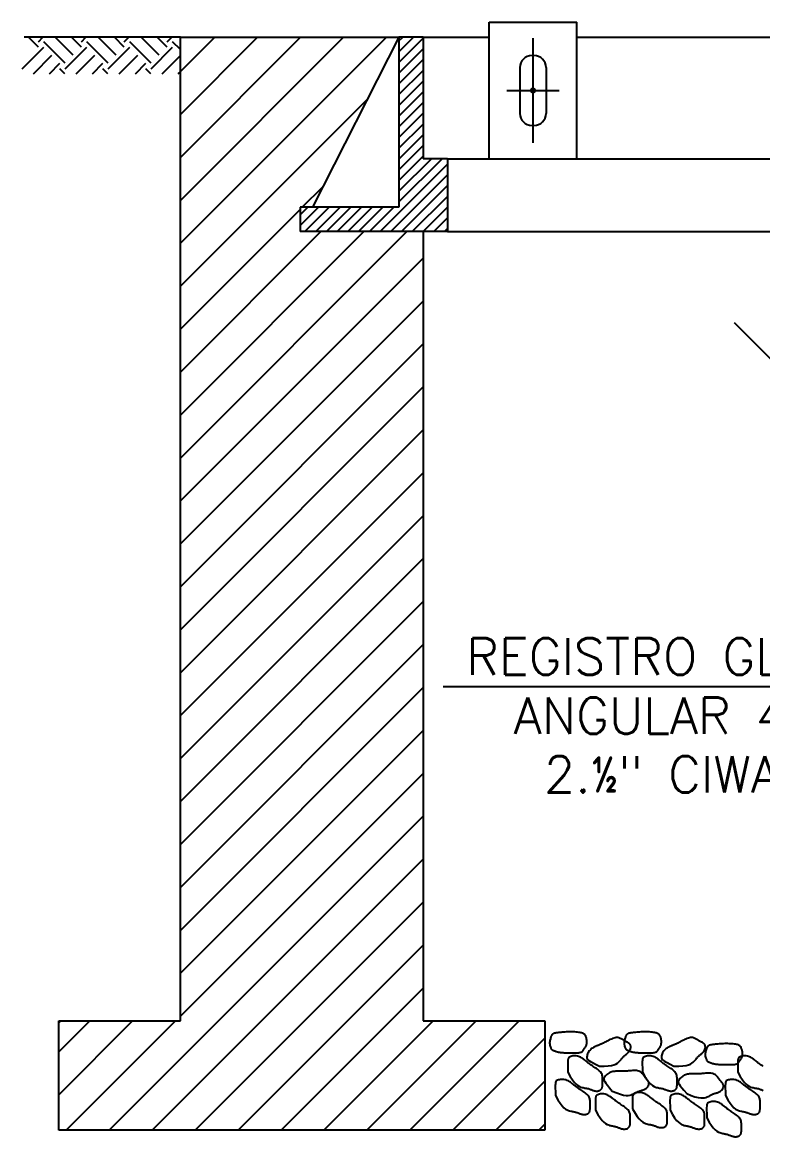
# Model space of a CAD drawing. Header units: millimetres. Extents: x 0 to 114, y 0 to 82.
# Drawn here: x 0.466 to 3.717, y 69.367 to 74.261 of the extents above; entities that cross this region are included whole.
import ezdxf
from ezdxf.enums import TextEntityAlignment as Align

# ---------------------------------------------------------------- set-up
doc = ezdxf.new("R2010")
doc.units = ezdxf.units.MM
doc.linetypes.add('DASHDOT', pattern=[1, 0.5, -0.25, 0, -0.25])
for name, color, linetype in [('INC-DETALHES', 7, 'Continuous'), ('INC-DETALHES-TXT', 7, 'Continuous'), ('NORMO-DET', 2, 'Continuous')]:
    doc.layers.add(name, color=color, linetype=linetype)
doc.styles.add('60-50', font='romans.shx', dxfattribs={"height": 0.08})
doc.styles.add('60-75', font='romans.shx', dxfattribs={"height": 0.12})
doc.dimstyles.new('SETAS50', dxfattribs={"dimtxt": 0.08, "dimasz": 0.1, "dimexe": 0.15, "dimexo": 0, "dimgap": 0.1, "dimtad": 1, "dimzin": 10, "dimdsep": 46, "dimtxsty": '60-50', "dimblk1": 'OPEN', "dimblk2": 'OPEN', "dimsah": 1, "dimcen": 0, "dimclrd": 8, "dimclre": 8, "dimclrt": 7, "dimadec": 0, "dimazin": 0, "dimtfac": 1, "dimtix": 1, "dimtmove": 2, "dimatfit": 3, "dimldrblk": 'OPEN', "dimfxl": 0.15, "dimtolj": 1, "dimtzin": 6, "dimarcsym": 0})

# ---------------------------------------------------------------- blocks, each defined once
blk = doc.blocks.new('_OPEN')
at = {"color": 0, "linetype": 'ByBlock'}
for p, q in [((-1, 0.167), (0, 0)), ((0, 0), (-1, -0.167)), ((0, 0), (-1, 0))]:
    blk.add_line(p, q, dxfattribs=at)
blk = doc.blocks.new('A$C67737C06')
at = {"layer": 'INC-DETALHES'}
h = blk.add_hatch(dxfattribs=at)
h.set_pattern_fill('ANSI31', color=252, scale=0.533333, style=0)
h.set_pattern_definition([(45, (-50.323346, -29.72032), (-0.04714045, 0.04714045), [])])
h.paths.add_polyline_path([(0.2667, 0.24), (0.0042, 0.24), (0, 0.2358), (0, 0), (1.0667, 0), (1.0667, 0.24), (0.8, 0.24), (0.8, 1.9733), (0.5297, 1.9733), (0.5297, 2.0267), (0.5568, 2.0267), (0.7467, 2.4), (0.2667, 2.4)])
h.paths.add_polyline_path([(4, 0.6459), (4.5333, 0.6459), (4.5333, 2.4), (4.0533, 2.4), (4.2432, 2.0267), (4.2703, 2.0267), (4.2703, 1.9733), (4, 1.9733)])
h.paths.add_polyline_path([(4, 0.3073), (4, 0.24), (3.7333, 0.24), (3.7333, 0), (4.7907, 0), (4.8, 0.0093), (4.8, 0.24), (4.5333, 0.24), (4.5333, 0.3073)])
at = {"layer": 'INC-DETALHES', "linetype": 'Continuous'}
h = blk.add_hatch(dxfattribs=at)
h.set_pattern_fill('ANSI31', color=252, scale=0.133333, style=0)
h.set_pattern_definition([(45, (-58.988984, -474.847866), (-0.011785113, 0.011785113), [])])
h.paths.add_polyline_path([(0.8533, 2.1333), (0.8, 2.1333), (0.8, 2.4), (0.7467, 2.4), (0.7467, 2.0267), (0.5297, 2.0267), (0.5297, 1.9733), (0.8533, 1.9733)])
h.paths.add_polyline_path([(3.9467, 2.1333), (3.9467, 1.9733), (4.2703, 1.9733), (4.2703, 2.0267), (4.0533, 2.0267), (4.0533, 2.4), (4, 2.4), (4, 2.1333)])
at = {"layer": 'INC-DETALHES', "color": 254}
for p, q in [((0.9444, 2.1333), (0.9444, 2.4329)), ((0.9444, 2.4329), (1.1373, 2.4329)), ((1.1373, 2.1333), (1.1373, 2.4329)), ((0.8, 2.4), (0.8, 2.1333)), ((0.8, 2.4), (0.9444, 2.4)), ((1.1373, 2.4), (4, 2.4)), ((0.8533, 2.1333), (0.8, 2.1333)), ((0.8533, 2.1333), (0.9444, 2.1333)), ((0.9444, 2.1333), (1.1373, 2.1333)), ((1.1373, 2.1333), (3.9467, 2.1333)), ((0.8533, 1.9733), (3.9467, 1.9733))]:
    blk.add_line(p, q, dxfattribs=at)
at = {"layer": 'INC-DETALHES', "color": 252, "linetype": 'Continuous'}
for p, q in [((0.2667, 2.4), (-0.0765, 2.4)), ((-0.045, 2.3782), (-0.0668, 2.4)), ((-0.045, 2.3899), (-0.0349, 2.4)), ((0.0316, 2.3605), (-0.0079, 2.4)), ((0.0493, 2.3782), (0.0275, 2.4)), ((0.0493, 2.3899), (0.0594, 2.4)), ((0.1259, 2.3605), (0.0864, 2.4)), ((0.1436, 2.3782), (0.1218, 2.4)), ((0.1436, 2.3899), (0.1537, 2.4)), ((0.2202, 2.3605), (0.1807, 2.4)), ((0.2379, 2.3782), (0.216, 2.4)), ((0.2379, 2.3899), (0.2479, 2.4)), ((-0.0803, 2.331), (-0.0332, 2.3782)), ((0.014, 2.3428), (-0.0332, 2.3899)), ((0.014, 2.331), (0.0611, 2.3782)), ((0.1082, 2.3428), (0.0611, 2.3899)), ((0.1082, 2.331), (0.1554, 2.3782)), ((0.2025, 2.3428), (0.1554, 2.3899)), ((0.2025, 2.331), (0.2497, 2.3782)), ((0.2667, 2.3729), (0.2497, 2.3899)), ((-0.056, 2.32), (-0.0155, 2.3605)), ((0.0383, 2.32), (0.0788, 2.3605)), ((0.1326, 2.32), (0.1731, 2.3605)), ((0.2269, 2.32), (0.2667, 2.3598)), ((-0.0206, 2.32), (0.0022, 2.3428)), ((0.0132, 2.32), (0.0022, 2.331)), ((0.0737, 2.32), (0.0965, 2.3428)), ((0.1075, 2.32), (0.0965, 2.331)), ((0.1679, 2.32), (0.1907, 2.3428)), ((0.2018, 2.32), (0.1907, 2.331)), ((0.2622, 2.32), (0.2667, 2.3244))]:
    blk.add_line(p, q, dxfattribs=at)
at = {"layer": 'INC-DETALHES', "color": 255}
for p, q in [((0.2667, 0.24), (0.2667, 2.4)), ((0.2667, 2.4), (0.7467, 2.4)), ((0.7467, 2.4), (0.7467, 2.0267)), ((0.8, 2.4), (0.7467, 2.4)), ((0.8533, 2.1333), (0.8533, 1.9733)), ((0.7467, 2.0267), (0.5297, 2.0267)), ((0.5297, 2.0267), (0.5297, 1.9733)), ((0.8533, 1.9733), (0.5297, 1.9733)), ((0.8, 1.9733), (0.8, 0.24)), ((0, 0), (0, 0.24)), ((0, 0.24), (0.2667, 0.24)), ((0.8, 0.24), (1.0667, 0.24)), ((1.0667, 0.24), (1.0667, 0)), ((1.0667, 0), (0, 0))]:
    blk.add_line(p, q, dxfattribs=at)
at = {"layer": 'INC-DETALHES', "color": 252}
for p, q in [((0.7467, 2.4), (0.5568, 2.0267)), ((1.0388, 2.36), (1.0429, 2.36)), ((1.0121, 2.3333), (1.0121, 2.2329)), ((1.0696, 2.3333), (1.0696, 2.2329))]:
    blk.add_line(p, q, dxfattribs=at)
at = {"layer": 'INC-DETALHES', "color": 252, "linetype": 'DASHDOT'}
for p, q in [((1.0408, 2.3982), (1.0408, 2.168)), ((0.9833, 2.2831), (1.0984, 2.2831))]:
    blk.add_line(p, q, dxfattribs=at)
at = {"layer": 'INC-DETALHES', "color": 7}
blk.add_line((1.0388, 2.2063), (1.0429, 2.2063), dxfattribs=at)
at = {"layer": 'INC-DETALHES', "color": 9}
blk.add_line((0, 0.2358), (0.0042, 0.24), dxfattribs=at)
at = {"layer": 'INC-DETALHES', "color": 252, "const_width": 0.00667}
blk.add_lwpolyline([(1.0375, 2.2831, 1), (1.0442, 2.2831, 1)], format="xyb", close=True, dxfattribs=at)
at = {"layer": 'INC-DETALHES', "color": 252}
for points in [[(1.0782, 0.1974), (1.0776, 0.1942), (1.0774, 0.1913), (1.0775, 0.1887), (1.0779, 0.1864), (1.0785, 0.1844), (1.0791, 0.1826), (1.0798, 0.1811), (1.0804, 0.1799), (1.081, 0.179), (1.0814, 0.1782), (1.0817, 0.1777), (1.082, 0.1773), (1.0823, 0.177), (1.0827, 0.1767), (1.0832, 0.1765), (1.0839, 0.1762), (1.0847, 0.1759), (1.0856, 0.1755), (1.0867, 0.175), (1.0878, 0.1745), (1.0891, 0.1741), (1.0904, 0.1736), (1.0917, 0.1731), (1.093, 0.1727), (1.0942, 0.1724), (1.0955, 0.1721), (1.0967, 0.1718), (1.0978, 0.1716), (1.099, 0.1714), (1.1001, 0.1713), (1.1012, 0.1711), (1.1023, 0.171), (1.1034, 0.1709), (1.1045, 0.1707), (1.1056, 0.1706), (1.1067, 0.1705), (1.1078, 0.1704), (1.1089, 0.1703), (1.1101, 0.1702), (1.1113, 0.1701), (1.1125, 0.17), (1.1138, 0.17), (1.1152, 0.1699), (1.1165, 0.1699), (1.1179, 0.1699), (1.1193, 0.1699), (1.1207, 0.1699), (1.1222, 0.1699), (1.1236, 0.1699), (1.125, 0.1699), (1.1264, 0.1699), (1.1278, 0.1699), (1.1291, 0.1699), (1.1304, 0.1699), (1.1317, 0.1699), (1.1329, 0.1699), (1.1341, 0.1699), (1.1352, 0.1699), (1.1362, 0.1699), (1.1372, 0.1699), (1.1382, 0.17), (1.1392, 0.1701), (1.1402, 0.1701), (1.1411, 0.1703), (1.1421, 0.1704), (1.143, 0.1706), (1.1439, 0.1708), (1.1447, 0.171), (1.1455, 0.1712), (1.1463, 0.1714), (1.1469, 0.1716), (1.1474, 0.1717), (1.1479, 0.1719), (1.1482, 0.172), (1.1485, 0.1721), (1.1487, 0.1723), (1.1489, 0.1725), (1.1492, 0.1728), (1.1495, 0.1733), (1.15, 0.1738), (1.1505, 0.1746), (1.1511, 0.1754), (1.1518, 0.1764), (1.1525, 0.1774), (1.1533, 0.1785), (1.1541, 0.1796), (1.1548, 0.1807), (1.1555, 0.1818), (1.1561, 0.1828), (1.1567, 0.1837), (1.1572, 0.1847), (1.1576, 0.1856), (1.158, 0.1865), (1.1583, 0.1874), (1.1586, 0.1884), (1.1588, 0.1895), (1.159, 0.1906), (1.1591, 0.1918), (1.1592, 0.1931), (1.1592, 0.1945), (1.1591, 0.1958), (1.159, 0.1972), (1.1589, 0.1987), (1.1587, 0.2001), (1.1584, 0.2015), (1.1581, 0.203), (1.1577, 0.2044), (1.1572, 0.2057), (1.1566, 0.207), (1.1559, 0.2082), (1.1551, 0.2093), (1.1543, 0.2104), (1.1532, 0.2113), (1.1521, 0.2121), (1.1508, 0.2127), (1.1493, 0.2133), (1.1477, 0.2139), (1.1458, 0.2143), (1.1437, 0.2147), (1.1414, 0.215), (1.1388, 0.2153), (1.136, 0.2156), (1.133, 0.2158), (1.1299, 0.2159), (1.1267, 0.216), (1.1234, 0.216), (1.1202, 0.216), (1.117, 0.2159), (1.1138, 0.2158), (1.1108, 0.2156), (1.1079, 0.2154), (1.1051, 0.2152), (1.1025, 0.2149), (1.1, 0.2146), (1.0977, 0.2144), (1.0956, 0.2141), (1.0937, 0.2139), (1.092, 0.2137), (1.0905, 0.2134), (1.0892, 0.2132), (1.088, 0.2129), (1.0869, 0.2126), (1.086, 0.2123), (1.0851, 0.2118), (1.0844, 0.2113), (1.0837, 0.2107), (1.0831, 0.2101), (1.0825, 0.2095), (1.0821, 0.2088), (1.0817, 0.2082), (1.0813, 0.2077), (1.0811, 0.2072), (1.0809, 0.2069), (1.0807, 0.2064), (1.0804, 0.2057), (1.0801, 0.2046), (1.0796, 0.203), (1.079, 0.2006), (1.0782, 0.1973), (1.077, 0.193)], [(1.1866, 0.1406), (1.1973, 0.1406), (1.2061, 0.1412), (1.2131, 0.1423), (1.2187, 0.1437), (1.223, 0.1455), (1.2263, 0.1475), (1.2288, 0.1495), (1.2308, 0.1514), (1.2325, 0.1532), (1.2339, 0.1548), (1.2351, 0.1563), (1.2362, 0.1576), (1.2372, 0.1589), (1.2382, 0.1601), (1.2392, 0.1612), (1.2402, 0.1622), (1.2413, 0.1633), (1.2424, 0.1643), (1.2437, 0.1653), (1.2449, 0.1663), (1.2462, 0.1673), (1.2475, 0.1684), (1.2487, 0.1694), (1.2499, 0.1706), (1.2509, 0.1718), (1.2519, 0.173), (1.2528, 0.1743), (1.2536, 0.1756), (1.2543, 0.1769), (1.2548, 0.1782), (1.2552, 0.1795), (1.2555, 0.1807), (1.2557, 0.1819), (1.2557, 0.1831), (1.2556, 0.1842), (1.2554, 0.1853), (1.2551, 0.1863), (1.2547, 0.1872), (1.2542, 0.1881), (1.2537, 0.1889), (1.2531, 0.1896), (1.2524, 0.1902), (1.2517, 0.1908), (1.2509, 0.1914), (1.2501, 0.192), (1.2491, 0.1925), (1.2481, 0.1931), (1.247, 0.1938), (1.2458, 0.1944), (1.2445, 0.1952), (1.2431, 0.1959), (1.2417, 0.1967), (1.2402, 0.1976), (1.2387, 0.1984), (1.2372, 0.1992), (1.2356, 0.2001), (1.2341, 0.2009), (1.2325, 0.2017), (1.2309, 0.2025), (1.2292, 0.203), (1.2274, 0.2034), (1.2255, 0.2036), (1.2233, 0.2036), (1.221, 0.2032), (1.2184, 0.2025), (1.2157, 0.2016), (1.2129, 0.2004), (1.2101, 0.1991), (1.2075, 0.1978), (1.2049, 0.1965), (1.2027, 0.1953), (1.2008, 0.1942), (1.1993, 0.1934), (1.1981, 0.1928), (1.1972, 0.1923), (1.1965, 0.1919), (1.1959, 0.1916), (1.1954, 0.1914), (1.1948, 0.1911), (1.194, 0.1908), (1.1931, 0.1904), (1.192, 0.1899), (1.1909, 0.1894), (1.1896, 0.1889), (1.1884, 0.1884), (1.1872, 0.1879), (1.1861, 0.1874), (1.1852, 0.187), (1.1845, 0.1867), (1.1839, 0.1864), (1.1834, 0.1862), (1.1829, 0.186), (1.1824, 0.1858), (1.1817, 0.1855), (1.1809, 0.1852), (1.1799, 0.1848), (1.1786, 0.1842), (1.177, 0.1836), (1.1753, 0.1827), (1.1735, 0.1817), (1.1716, 0.1806), (1.1696, 0.1793), (1.1678, 0.1777), (1.1661, 0.176), (1.1645, 0.1741), (1.1631, 0.172), (1.1619, 0.1698), (1.1609, 0.1675), (1.1601, 0.1653), (1.1595, 0.1632), (1.1592, 0.1612), (1.1591, 0.1595), (1.1593, 0.158), (1.1599, 0.1565), (1.1612, 0.155), (1.1635, 0.1533), (1.167, 0.1512), (1.1718, 0.1485), (1.1783, 0.145), (1.1866, 0.1406)], [(1.2418, 0.1974), (1.2412, 0.1942), (1.241, 0.1913), (1.2411, 0.1887), (1.2415, 0.1864), (1.2421, 0.1844), (1.2428, 0.1826), (1.2435, 0.1811), (1.2441, 0.1799), (1.2446, 0.179), (1.245, 0.1782), (1.2453, 0.1777), (1.2457, 0.1773), (1.246, 0.177), (1.2464, 0.1767), (1.2469, 0.1765), (1.2475, 0.1762), (1.2483, 0.1759), (1.2492, 0.1755), (1.2503, 0.175), (1.2515, 0.1745), (1.2527, 0.1741), (1.254, 0.1736), (1.2553, 0.1731), (1.2566, 0.1727), (1.2579, 0.1724), (1.2591, 0.1721), (1.2603, 0.1718), (1.2615, 0.1716), (1.2626, 0.1714), (1.2637, 0.1713), (1.2649, 0.1711), (1.266, 0.171), (1.267, 0.1709), (1.2681, 0.1707), (1.2692, 0.1706), (1.2703, 0.1705), (1.2714, 0.1704), (1.2725, 0.1703), (1.2737, 0.1702), (1.2749, 0.1701), (1.2762, 0.17), (1.2775, 0.17), (1.2788, 0.1699), (1.2802, 0.1699), (1.2816, 0.1699), (1.283, 0.1699), (1.2844, 0.1699), (1.2858, 0.1699), (1.2872, 0.1699), (1.2886, 0.1699), (1.29, 0.1699), (1.2914, 0.1699), (1.2927, 0.1699), (1.2941, 0.1699), (1.2953, 0.1699), (1.2965, 0.1699), (1.2977, 0.1699), (1.2988, 0.1699), (1.2999, 0.1699), (1.3009, 0.1699), (1.3019, 0.17), (1.3028, 0.1701), (1.3038, 0.1701), (1.3048, 0.1703), (1.3057, 0.1704), (1.3066, 0.1706), (1.3075, 0.1708), (1.3084, 0.171), (1.3092, 0.1712), (1.3099, 0.1714), (1.3105, 0.1716), (1.3111, 0.1717), (1.3115, 0.1719), (1.3118, 0.172), (1.3121, 0.1721), (1.3123, 0.1723), (1.3126, 0.1725), (1.3128, 0.1728), (1.3132, 0.1733), (1.3136, 0.1738), (1.3141, 0.1746), (1.3148, 0.1754), (1.3154, 0.1764), (1.3162, 0.1774), (1.317, 0.1785), (1.3177, 0.1796), (1.3185, 0.1807), (1.3192, 0.1818), (1.3198, 0.1828), (1.3203, 0.1837), (1.3208, 0.1847), (1.3213, 0.1856), (1.3216, 0.1865), (1.322, 0.1874), (1.3222, 0.1884), (1.3224, 0.1895), (1.3226, 0.1906), (1.3227, 0.1918), (1.3228, 0.1931), (1.3228, 0.1945), (1.3228, 0.1958), (1.3227, 0.1972), (1.3225, 0.1987), (1.3223, 0.2001), (1.3221, 0.2015), (1.3217, 0.203), (1.3213, 0.2044), (1.3208, 0.2057), (1.3202, 0.207), (1.3196, 0.2082), (1.3188, 0.2093), (1.3179, 0.2104), (1.3169, 0.2113), (1.3157, 0.2121), (1.3144, 0.2127), (1.313, 0.2133), (1.3113, 0.2139), (1.3094, 0.2143), (1.3073, 0.2147), (1.305, 0.215), (1.3024, 0.2153), (1.2996, 0.2156), (1.2966, 0.2158), (1.2935, 0.2159), (1.2903, 0.216), (1.2871, 0.216), (1.2838, 0.216), (1.2806, 0.2159), (1.2775, 0.2158), (1.2744, 0.2156), (1.2715, 0.2154), (1.2687, 0.2152), (1.2661, 0.2149), (1.2636, 0.2146), (1.2613, 0.2144), (1.2593, 0.2141), (1.2574, 0.2139), (1.2557, 0.2137), (1.2542, 0.2134), (1.2528, 0.2132), (1.2516, 0.2129), (1.2506, 0.2126), (1.2496, 0.2123), (1.2488, 0.2118), (1.248, 0.2113), (1.2473, 0.2107), (1.2467, 0.2101), (1.2462, 0.2095), (1.2457, 0.2088), (1.2453, 0.2082), (1.245, 0.2077), (1.2447, 0.2072), (1.2445, 0.2069), (1.2443, 0.2064), (1.2441, 0.2057), (1.2437, 0.2046), (1.2433, 0.203), (1.2427, 0.2006), (1.2418, 0.1973), (1.2407, 0.193)], [(1.3502, 0.1406), (1.361, 0.1406), (1.3697, 0.1412), (1.3768, 0.1423), (1.3823, 0.1437), (1.3866, 0.1455), (1.3899, 0.1475), (1.3924, 0.1495), (1.3944, 0.1514), (1.3961, 0.1532), (1.3975, 0.1548), (1.3988, 0.1563), (1.3999, 0.1576), (1.4009, 0.1589), (1.4018, 0.1601), (1.4028, 0.1612), (1.4038, 0.1622), (1.4049, 0.1633), (1.4061, 0.1643), (1.4073, 0.1653), (1.4086, 0.1663), (1.4099, 0.1673), (1.4111, 0.1684), (1.4123, 0.1694), (1.4135, 0.1706), (1.4146, 0.1718), (1.4156, 0.173), (1.4165, 0.1743), (1.4172, 0.1756), (1.4179, 0.1769), (1.4185, 0.1782), (1.4189, 0.1795), (1.4192, 0.1807), (1.4193, 0.1819), (1.4193, 0.1831), (1.4192, 0.1842), (1.419, 0.1853), (1.4187, 0.1863), (1.4183, 0.1872), (1.4178, 0.1881), (1.4173, 0.1889), (1.4167, 0.1896), (1.4161, 0.1902), (1.4154, 0.1908), (1.4146, 0.1914), (1.4137, 0.192), (1.4128, 0.1925), (1.4117, 0.1931), (1.4106, 0.1938), (1.4094, 0.1944), (1.4081, 0.1952), (1.4067, 0.1959), (1.4053, 0.1967), (1.4038, 0.1976), (1.4023, 0.1984), (1.4008, 0.1992), (1.3993, 0.2001), (1.3977, 0.2009), (1.3962, 0.2017), (1.3946, 0.2025), (1.3929, 0.203), (1.3911, 0.2034), (1.3891, 0.2036), (1.387, 0.2036), (1.3846, 0.2032), (1.3821, 0.2025), (1.3794, 0.2016), (1.3766, 0.2004), (1.3738, 0.1991), (1.3711, 0.1978), (1.3686, 0.1965), (1.3663, 0.1953), (1.3644, 0.1942), (1.3629, 0.1934), (1.3618, 0.1928), (1.3609, 0.1923), (1.3602, 0.1919), (1.3596, 0.1916), (1.359, 0.1914), (1.3584, 0.1911), (1.3577, 0.1908), (1.3567, 0.1904), (1.3557, 0.1899), (1.3545, 0.1894), (1.3533, 0.1889), (1.352, 0.1884), (1.3509, 0.1879), (1.3498, 0.1874), (1.3489, 0.187), (1.3481, 0.1867), (1.3475, 0.1864), (1.347, 0.1862), (1.3465, 0.186), (1.346, 0.1858), (1.3454, 0.1855), (1.3446, 0.1852), (1.3435, 0.1848), (1.3422, 0.1842), (1.3407, 0.1836), (1.3389, 0.1827), (1.3371, 0.1817), (1.3352, 0.1806), (1.3333, 0.1793), (1.3314, 0.1777), (1.3297, 0.176), (1.3281, 0.1741), (1.3267, 0.172), (1.3255, 0.1698), (1.3245, 0.1675), (1.3238, 0.1653), (1.3232, 0.1632), (1.3228, 0.1612), (1.3227, 0.1595), (1.3229, 0.158), (1.3235, 0.1565), (1.3249, 0.155), (1.3272, 0.1533), (1.3306, 0.1512), (1.3354, 0.1485), (1.3419, 0.145), (1.3502, 0.1406)], [(1.4198, 0.1716), (1.4192, 0.1684), (1.419, 0.1655), (1.4191, 0.1629), (1.4195, 0.1606), (1.4201, 0.1586), (1.4208, 0.1568), (1.4215, 0.1553), (1.4221, 0.1541), (1.4226, 0.1532), (1.423, 0.1524), (1.4233, 0.1519), (1.4236, 0.1515), (1.424, 0.1512), (1.4244, 0.1509), (1.4249, 0.1507), (1.4255, 0.1504), (1.4263, 0.1501), (1.4272, 0.1497), (1.4283, 0.1492), (1.4295, 0.1487), (1.4307, 0.1483), (1.432, 0.1478), (1.4333, 0.1473), (1.4346, 0.1469), (1.4359, 0.1466), (1.4371, 0.1463), (1.4383, 0.146), (1.4395, 0.1458), (1.4406, 0.1456), (1.4417, 0.1455), (1.4428, 0.1453), (1.4439, 0.1452), (1.445, 0.1451), (1.4461, 0.1449), (1.4472, 0.1448), (1.4483, 0.1447), (1.4494, 0.1446), (1.4505, 0.1445), (1.4517, 0.1444), (1.4529, 0.1443), (1.4542, 0.1442), (1.4555, 0.1442), (1.4568, 0.1441), (1.4582, 0.1441), (1.4595, 0.1441), (1.461, 0.1441), (1.4624, 0.1441), (1.4638, 0.1441), (1.4652, 0.1441), (1.4666, 0.1441), (1.468, 0.1441), (1.4694, 0.1441), (1.4707, 0.1441), (1.4721, 0.1441), (1.4733, 0.1441), (1.4745, 0.1441), (1.4757, 0.1441), (1.4768, 0.1441), (1.4779, 0.1441), (1.4789, 0.1441), (1.4799, 0.1442), (1.4808, 0.1443), (1.4818, 0.1443), (1.4827, 0.1445), (1.4837, 0.1446), (1.4846, 0.1448), (1.4855, 0.145), (1.4864, 0.1452), (1.4872, 0.1454), (1.4879, 0.1456), (1.4885, 0.1458), (1.4891, 0.1459), (1.4895, 0.1461), (1.4898, 0.1462), (1.4901, 0.1463), (1.4903, 0.1465), (1.4906, 0.1467), (1.4908, 0.147), (1.4912, 0.1475), (1.4916, 0.148), (1.4921, 0.1488), (1.4927, 0.1496), (1.4934, 0.1506), (1.4942, 0.1516), (1.4949, 0.1527), (1.4957, 0.1538), (1.4965, 0.1549), (1.4972, 0.156), (1.4978, 0.157), (1.4983, 0.1579), (1.4988, 0.1589), (1.4993, 0.1598), (1.4996, 0.1607), (1.5, 0.1616), (1.5002, 0.1626), (1.5004, 0.1637), (1.5006, 0.1648), (1.5007, 0.166), (1.5008, 0.1673), (1.5008, 0.1687), (1.5008, 0.17), (1.5007, 0.1714), (1.5005, 0.1729), (1.5003, 0.1743), (1.5, 0.1757), (1.4997, 0.1772), (1.4993, 0.1786), (1.4988, 0.1799), (1.4982, 0.1812), (1.4976, 0.1824), (1.4968, 0.1835), (1.4959, 0.1846), (1.4949, 0.1855), (1.4937, 0.1863), (1.4924, 0.1869), (1.491, 0.1875), (1.4893, 0.1881), (1.4874, 0.1885), (1.4853, 0.1889), (1.483, 0.1892), (1.4804, 0.1895), (1.4776, 0.1898), (1.4746, 0.1899), (1.4715, 0.1901), (1.4683, 0.1902), (1.4651, 0.1902), (1.4618, 0.1902), (1.4586, 0.1901), (1.4555, 0.19), (1.4524, 0.1898), (1.4495, 0.1896), (1.4467, 0.1894), (1.4441, 0.1891), (1.4416, 0.1888), (1.4393, 0.1886), (1.4372, 0.1883), (1.4354, 0.1881), (1.4337, 0.1879), (1.4322, 0.1876), (1.4308, 0.1874), (1.4296, 0.1871), (1.4286, 0.1868), (1.4276, 0.1865), (1.4268, 0.186), (1.426, 0.1855), (1.4253, 0.1849), (1.4247, 0.1843), (1.4242, 0.1837), (1.4237, 0.183), (1.4233, 0.1824), (1.423, 0.1819), (1.4227, 0.1814), (1.4225, 0.1811), (1.4223, 0.1806), (1.4221, 0.1799), (1.4217, 0.1788), (1.4213, 0.1772), (1.4207, 0.1748), (1.4198, 0.1715), (1.4187, 0.1672)], [(1.1176, 0.1276), (1.1228, 0.1182), (1.1276, 0.1108), (1.132, 0.1052), (1.136, 0.1011), (1.1396, 0.0982), (1.1429, 0.0963), (1.1459, 0.095), (1.1486, 0.0942), (1.1509, 0.0937), (1.1531, 0.0932), (1.155, 0.0928), (1.1567, 0.0925), (1.1583, 0.0923), (1.1597, 0.092), (1.1612, 0.0917), (1.1626, 0.0914), (1.164, 0.0909), (1.1655, 0.0904), (1.167, 0.0898), (1.1685, 0.0892), (1.17, 0.0886), (1.1715, 0.088), (1.173, 0.0874), (1.1746, 0.087), (1.1762, 0.0866), (1.1777, 0.0864), (1.1793, 0.0862), (1.1808, 0.0861), (1.1823, 0.0862), (1.1837, 0.0864), (1.185, 0.0866), (1.1862, 0.087), (1.1874, 0.0874), (1.1884, 0.088), (1.1893, 0.0886), (1.1901, 0.0893), (1.1909, 0.0901), (1.1915, 0.0909), (1.192, 0.0917), (1.1924, 0.0926), (1.1928, 0.0934), (1.193, 0.0943), (1.1932, 0.0952), (1.1933, 0.0962), (1.1934, 0.0972), (1.1934, 0.0983), (1.1934, 0.0995), (1.1934, 0.1008), (1.1934, 0.1022), (1.1934, 0.1037), (1.1934, 0.1052), (1.1934, 0.1069), (1.1934, 0.1086), (1.1934, 0.1103), (1.1934, 0.112), (1.1934, 0.1138), (1.1934, 0.1155), (1.1934, 0.1173), (1.1932, 0.119), (1.1929, 0.1208), (1.1924, 0.1226), (1.1916, 0.1244), (1.1905, 0.1262), (1.189, 0.1281), (1.1872, 0.13), (1.185, 0.1319), (1.1826, 0.1338), (1.1802, 0.1356), (1.1777, 0.1373), (1.1753, 0.1388), (1.1732, 0.1402), (1.1713, 0.1413), (1.1699, 0.1423), (1.1687, 0.143), (1.1679, 0.1435), (1.1672, 0.1439), (1.1667, 0.1443), (1.1662, 0.1447), (1.1656, 0.1451), (1.165, 0.1456), (1.1642, 0.1462), (1.1633, 0.1469), (1.1623, 0.1477), (1.1612, 0.1485), (1.1601, 0.1493), (1.1591, 0.1501), (1.1582, 0.1508), (1.1574, 0.1514), (1.1568, 0.1519), (1.1563, 0.1523), (1.1558, 0.1526), (1.1554, 0.153), (1.155, 0.1533), (1.1544, 0.1537), (1.1537, 0.1543), (1.1529, 0.155), (1.1517, 0.1559), (1.1504, 0.1569), (1.1488, 0.158), (1.1471, 0.1591), (1.1451, 0.1602), (1.1431, 0.1612), (1.1408, 0.1621), (1.1385, 0.1628), (1.136, 0.1632), (1.1335, 0.1634), (1.131, 0.1633), (1.1286, 0.1631), (1.1262, 0.1627), (1.1241, 0.1622), (1.1222, 0.1616), (1.1206, 0.1608), (1.1194, 0.1599), (1.1185, 0.1586), (1.1178, 0.1567), (1.1174, 0.1539), (1.1172, 0.1499), (1.1172, 0.1443), (1.1174, 0.137), (1.1176, 0.1276)], [(1.2812, 0.1276), (1.2864, 0.1182), (1.2912, 0.1108), (1.2956, 0.1052), (1.2996, 0.1011), (1.3033, 0.0982), (1.3066, 0.0963), (1.3095, 0.095), (1.3122, 0.0942), (1.3146, 0.0937), (1.3167, 0.0932), (1.3186, 0.0928), (1.3203, 0.0925), (1.3219, 0.0923), (1.3234, 0.092), (1.3248, 0.0917), (1.3262, 0.0914), (1.3277, 0.0909), (1.3291, 0.0904), (1.3306, 0.0898), (1.3321, 0.0892), (1.3336, 0.0886), (1.3351, 0.088), (1.3367, 0.0874), (1.3382, 0.087), (1.3398, 0.0866), (1.3414, 0.0864), (1.3429, 0.0862), (1.3444, 0.0861), (1.3459, 0.0862), (1.3473, 0.0864), (1.3486, 0.0866), (1.3499, 0.087), (1.351, 0.0874), (1.352, 0.088), (1.353, 0.0886), (1.3538, 0.0893), (1.3545, 0.0901), (1.3551, 0.0909), (1.3556, 0.0917), (1.3561, 0.0926), (1.3564, 0.0934), (1.3566, 0.0943), (1.3568, 0.0952), (1.3569, 0.0962), (1.357, 0.0972), (1.3571, 0.0983), (1.3571, 0.0995), (1.3571, 0.1008), (1.3571, 0.1022), (1.3571, 0.1037), (1.3571, 0.1052), (1.3571, 0.1069), (1.3571, 0.1086), (1.3571, 0.1103), (1.3571, 0.112), (1.3571, 0.1138), (1.3571, 0.1155), (1.357, 0.1173), (1.3568, 0.119), (1.3565, 0.1208), (1.356, 0.1226), (1.3552, 0.1244), (1.3541, 0.1262), (1.3527, 0.1281), (1.3508, 0.13), (1.3486, 0.1319), (1.3463, 0.1338), (1.3438, 0.1356), (1.3413, 0.1373), (1.339, 0.1388), (1.3368, 0.1402), (1.335, 0.1413), (1.3335, 0.1423), (1.3324, 0.143), (1.3315, 0.1435), (1.3308, 0.1439), (1.3303, 0.1443), (1.3298, 0.1447), (1.3293, 0.1451), (1.3286, 0.1456), (1.3278, 0.1462), (1.3269, 0.1469), (1.3259, 0.1477), (1.3248, 0.1485), (1.3238, 0.1493), (1.3228, 0.1501), (1.3218, 0.1508), (1.3211, 0.1514), (1.3204, 0.1519), (1.3199, 0.1523), (1.3195, 0.1526), (1.3191, 0.153), (1.3186, 0.1533), (1.3181, 0.1537), (1.3174, 0.1543), (1.3165, 0.155), (1.3154, 0.1559), (1.314, 0.1569), (1.3125, 0.158), (1.3107, 0.1591), (1.3088, 0.1602), (1.3067, 0.1612), (1.3045, 0.1621), (1.3021, 0.1628), (1.2996, 0.1632), (1.2971, 0.1634), (1.2946, 0.1633), (1.2922, 0.1631), (1.2899, 0.1627), (1.2878, 0.1622), (1.2859, 0.1616), (1.2843, 0.1608), (1.283, 0.1599), (1.2821, 0.1586), (1.2815, 0.1567), (1.2811, 0.1539), (1.2809, 0.1499), (1.2809, 0.1443), (1.281, 0.137), (1.2812, 0.1276)], [(1.4908, 0.1276), (1.496, 0.1182), (1.5008, 0.1108), (1.5052, 0.1052), (1.5092, 0.1011), (1.5128, 0.0982), (1.5161, 0.0963), (1.5191, 0.095), (1.5218, 0.0942), (1.5242, 0.0937), (1.5263, 0.0932), (1.5282, 0.0928), (1.5299, 0.0925), (1.5315, 0.0923), (1.533, 0.092), (1.5344, 0.0917), (1.5358, 0.0914), (1.5372, 0.0909), (1.5387, 0.0904), (1.5402, 0.0898), (1.5417, 0.0892), (1.5432, 0.0886), (1.5447, 0.088), (1.5463, 0.0874)], [(1.5464, 0.1402), (1.5445, 0.1413), (1.5431, 0.1423), (1.5419, 0.143), (1.5411, 0.1435), (1.5404, 0.1439), (1.5399, 0.1443), (1.5394, 0.1447), (1.5388, 0.1451), (1.5382, 0.1456), (1.5374, 0.1462), (1.5365, 0.1469), (1.5355, 0.1477), (1.5344, 0.1485), (1.5334, 0.1493), (1.5323, 0.1501), (1.5314, 0.1508), (1.5306, 0.1514), (1.53, 0.1519), (1.5295, 0.1523), (1.5291, 0.1526), (1.5286, 0.153), (1.5282, 0.1533), (1.5276, 0.1537), (1.527, 0.1543), (1.5261, 0.155), (1.525, 0.1559), (1.5236, 0.1569), (1.5221, 0.158), (1.5203, 0.1591), (1.5184, 0.1602), (1.5163, 0.1612), (1.514, 0.1621), (1.5117, 0.1628), (1.5092, 0.1632), (1.5067, 0.1634), (1.5042, 0.1633), (1.5018, 0.1631), (1.4995, 0.1627), (1.4973, 0.1622), (1.4954, 0.1616), (1.4939, 0.1608), (1.4926, 0.1599), (1.4917, 0.1586), (1.491, 0.1567), (1.4906, 0.1539), (1.4904, 0.1499), (1.4904, 0.1443), (1.4906, 0.137), (1.4908, 0.1276)], [(1.2147, 0.0862), (1.2246, 0.082), (1.2329, 0.0792), (1.2398, 0.0774), (1.2455, 0.0767), (1.2501, 0.0766), (1.2539, 0.0771), (1.257, 0.078), (1.2596, 0.079), (1.2619, 0.08), (1.2638, 0.081), (1.2655, 0.0818), (1.2671, 0.0827), (1.2685, 0.0834), (1.2698, 0.0842), (1.2711, 0.0848), (1.2724, 0.0854), (1.2739, 0.0859), (1.2753, 0.0864), (1.2769, 0.0868), (1.2784, 0.0873), (1.28, 0.0877), (1.2816, 0.0882), (1.2831, 0.0887), (1.2846, 0.0893), (1.2861, 0.09), (1.2875, 0.0908), (1.2888, 0.0916), (1.29, 0.0925), (1.2911, 0.0934), (1.2921, 0.0944), (1.293, 0.0954), (1.2938, 0.0965), (1.2944, 0.0976), (1.2948, 0.0986), (1.2952, 0.0997), (1.2954, 0.1007), (1.2955, 0.1018), (1.2955, 0.1028), (1.2954, 0.1038), (1.2952, 0.1047), (1.2949, 0.1056), (1.2946, 0.1064), (1.2942, 0.1073), (1.2937, 0.1081), (1.2931, 0.109), (1.2924, 0.1099), (1.2917, 0.1108), (1.2909, 0.1118), (1.2901, 0.1129), (1.2892, 0.1141), (1.2882, 0.1153), (1.2872, 0.1166), (1.2861, 0.1179), (1.2851, 0.1193), (1.284, 0.1207), (1.2829, 0.1221), (1.2818, 0.1234), (1.2807, 0.1248), (1.2795, 0.126), (1.2782, 0.1272), (1.2767, 0.1283), (1.2749, 0.1292), (1.2729, 0.13), (1.2706, 0.1306), (1.268, 0.1309), (1.2651, 0.1311), (1.2621, 0.1311), (1.2591, 0.131), (1.2561, 0.1308), (1.2532, 0.1306), (1.2507, 0.1304), (1.2485, 0.1301), (1.2468, 0.1299), (1.2455, 0.1298), (1.2445, 0.1297), (1.2437, 0.1296), (1.243, 0.1296), (1.2424, 0.1296), (1.2418, 0.1296), (1.241, 0.1296), (1.24, 0.1295), (1.2388, 0.1295), (1.2375, 0.1295), (1.2362, 0.1295), (1.2348, 0.1295), (1.2335, 0.1295), (1.2324, 0.1295), (1.2314, 0.1295), (1.2306, 0.1295), (1.2299, 0.1295), (1.2294, 0.1295), (1.2289, 0.1295), (1.2283, 0.1295), (1.2276, 0.1295), (1.2267, 0.1295), (1.2256, 0.1295), (1.2242, 0.1295), (1.2225, 0.1295), (1.2206, 0.1294), (1.2185, 0.1292), (1.2163, 0.1289), (1.214, 0.1284), (1.2117, 0.1277), (1.2094, 0.1268), (1.2072, 0.1256), (1.2052, 0.1242), (1.2032, 0.1226), (1.2014, 0.1209), (1.1998, 0.1192), (1.1985, 0.1175), (1.1974, 0.1158), (1.1966, 0.1142), (1.1962, 0.1128), (1.1962, 0.1112), (1.1969, 0.1093), (1.1983, 0.1068), (1.2007, 0.1035), (1.2041, 0.0991), (1.2087, 0.0935), (1.2147, 0.0862)], [(1.3783, 0.0805), (1.3882, 0.0763), (1.3965, 0.0734), (1.4034, 0.0717), (1.4091, 0.0709), (1.4138, 0.0709), (1.4176, 0.0714), (1.4207, 0.0723), (1.4233, 0.0733), (1.4255, 0.0743), (1.4274, 0.0752), (1.4292, 0.0761), (1.4307, 0.0769), (1.4321, 0.0777), (1.4334, 0.0784), (1.4347, 0.0791), (1.4361, 0.0797), (1.4375, 0.0802), (1.439, 0.0807), (1.4405, 0.0811), (1.4421, 0.0815), (1.4436, 0.082), (1.4452, 0.0825), (1.4467, 0.083), (1.4483, 0.0836), (1.4497, 0.0843), (1.4511, 0.085), (1.4524, 0.0859), (1.4536, 0.0868), (1.4548, 0.0877), (1.4558, 0.0887), (1.4567, 0.0897), (1.4574, 0.0908), (1.458, 0.0918), (1.4585, 0.0929), (1.4588, 0.094), (1.459, 0.095), (1.4591, 0.0961), (1.4591, 0.0971), (1.459, 0.098), (1.4588, 0.099), (1.4586, 0.0999), (1.4582, 0.1007), (1.4578, 0.1015), (1.4573, 0.1024), (1.4567, 0.1032), (1.4561, 0.1041), (1.4554, 0.1051), (1.4546, 0.1061), (1.4537, 0.1072), (1.4528, 0.1084), (1.4518, 0.1096), (1.4508, 0.1109), (1.4498, 0.1122), (1.4487, 0.1136), (1.4476, 0.1149), (1.4466, 0.1163), (1.4455, 0.1177), (1.4444, 0.119), (1.4431, 0.1203), (1.4418, 0.1215), (1.4403, 0.1226), (1.4386, 0.1235), (1.4366, 0.1243), (1.4343, 0.1248), (1.4316, 0.1252), (1.4288, 0.1254), (1.4258, 0.1254), (1.4227, 0.1253), (1.4197, 0.1251), (1.4169, 0.1249), (1.4143, 0.1246), (1.4122, 0.1244), (1.4104, 0.1242), (1.4091, 0.1241), (1.4081, 0.124), (1.4073, 0.1239), (1.4067, 0.1239), (1.4061, 0.1238), (1.4054, 0.1238), (1.4046, 0.1238), (1.4036, 0.1238), (1.4024, 0.1238), (1.4011, 0.1238), (1.3998, 0.1238), (1.3985, 0.1238), (1.3972, 0.1238), (1.396, 0.1238), (1.395, 0.1238), (1.3942, 0.1238), (1.3936, 0.1238), (1.393, 0.1238), (1.3925, 0.1238), (1.3919, 0.1238), (1.3912, 0.1238), (1.3903, 0.1238), (1.3892, 0.1238), (1.3878, 0.1238), (1.3861, 0.1237), (1.3842, 0.1237), (1.3821, 0.1235), (1.3799, 0.1231), (1.3777, 0.1226), (1.3754, 0.122), (1.3731, 0.121), (1.3709, 0.1198), (1.3688, 0.1184), (1.3668, 0.1169), (1.3651, 0.1152), (1.3635, 0.1135), (1.3621, 0.1118), (1.361, 0.1101), (1.3603, 0.1085), (1.3598, 0.107), (1.3599, 0.1055), (1.3605, 0.1036), (1.362, 0.1011), (1.3643, 0.0978), (1.3677, 0.0934), (1.3723, 0.0877), (1.3783, 0.0805)], [(1.0903, 0.076), (1.0955, 0.0666), (1.1003, 0.0592), (1.1047, 0.0536), (1.1087, 0.0495), (1.1123, 0.0466), (1.1156, 0.0446), (1.1186, 0.0434), (1.1213, 0.0426), (1.1236, 0.042), (1.1258, 0.0416), (1.1277, 0.0412), (1.1294, 0.0409), (1.131, 0.0407), (1.1324, 0.0404), (1.1339, 0.0401), (1.1353, 0.0397), (1.1367, 0.0393), (1.1382, 0.0387), (1.1397, 0.0382), (1.1412, 0.0375), (1.1427, 0.0369), (1.1442, 0.0363), (1.1457, 0.0358), (1.1473, 0.0353), (1.1489, 0.035), (1.1504, 0.0347), (1.152, 0.0346), (1.1535, 0.0345), (1.155, 0.0346), (1.1564, 0.0347), (1.1577, 0.035), (1.1589, 0.0353), (1.1601, 0.0358), (1.1611, 0.0364), (1.162, 0.037), (1.1628, 0.0377), (1.1636, 0.0384), (1.1642, 0.0392), (1.1647, 0.0401), (1.1651, 0.0409), (1.1655, 0.0418), (1.1657, 0.0427), (1.1659, 0.0436), (1.166, 0.0446), (1.1661, 0.0456), (1.1661, 0.0467), (1.1661, 0.0479), (1.1661, 0.0492), (1.1661, 0.0506), (1.1661, 0.052), (1.1661, 0.0536), (1.1661, 0.0553), (1.1661, 0.0569), (1.1661, 0.0587), (1.1661, 0.0604), (1.1661, 0.0622), (1.1661, 0.0639), (1.1661, 0.0657), (1.1659, 0.0674), (1.1656, 0.0692), (1.1651, 0.0709), (1.1643, 0.0727), (1.1632, 0.0746), (1.1617, 0.0764), (1.1599, 0.0783), (1.1577, 0.0803), (1.1553, 0.0821), (1.1529, 0.0839), (1.1504, 0.0856), (1.148, 0.0872), (1.1459, 0.0886), (1.144, 0.0897), (1.1426, 0.0906), (1.1414, 0.0913), (1.1406, 0.0919), (1.1399, 0.0923), (1.1394, 0.0927), (1.1389, 0.093), (1.1383, 0.0934), (1.1377, 0.0939), (1.1369, 0.0945), (1.136, 0.0953), (1.135, 0.096), (1.1339, 0.0969), (1.1328, 0.0977), (1.1318, 0.0985), (1.1309, 0.0992), (1.1301, 0.0998), (1.1295, 0.1003), (1.129, 0.1007), (1.1285, 0.101), (1.1281, 0.1013), (1.1277, 0.1017), (1.1271, 0.1021), (1.1264, 0.1027), (1.1256, 0.1034), (1.1244, 0.1042), (1.1231, 0.1053), (1.1215, 0.1064), (1.1198, 0.1075), (1.1179, 0.1086), (1.1158, 0.1096), (1.1135, 0.1105), (1.1112, 0.1111), (1.1087, 0.1116), (1.1062, 0.1117), (1.1037, 0.1117), (1.1013, 0.1115), (1.0989, 0.1111), (1.0968, 0.1106), (1.0949, 0.1099), (1.0933, 0.1092), (1.0921, 0.1083), (1.0912, 0.107), (1.0905, 0.1051), (1.0901, 0.1023), (1.0899, 0.0982), (1.0899, 0.0927), (1.0901, 0.0854), (1.0903, 0.076)], [(1.4635, 0.076), (1.4687, 0.0666), (1.4735, 0.0592), (1.4779, 0.0536), (1.4819, 0.0495), (1.4855, 0.0466), (1.4888, 0.0446), (1.4918, 0.0434), (1.4945, 0.0426), (1.4969, 0.042), (1.499, 0.0416), (1.5009, 0.0412), (1.5026, 0.0409), (1.5042, 0.0407), (1.5057, 0.0404), (1.5071, 0.0401), (1.5085, 0.0397), (1.5099, 0.0393), (1.5114, 0.0387), (1.5129, 0.0382), (1.5144, 0.0375), (1.5159, 0.0369), (1.5174, 0.0363), (1.519, 0.0358), (1.5205, 0.0353), (1.5221, 0.035), (1.5236, 0.0347), (1.5252, 0.0346), (1.5267, 0.0345), (1.5282, 0.0346), (1.5296, 0.0347), (1.5309, 0.035), (1.5321, 0.0353), (1.5333, 0.0358), (1.5343, 0.0364), (1.5352, 0.037), (1.536, 0.0377), (1.5368, 0.0384), (1.5374, 0.0392), (1.5379, 0.0401), (1.5383, 0.0409), (1.5387, 0.0418), (1.5389, 0.0427), (1.5391, 0.0436), (1.5392, 0.0446), (1.5393, 0.0456), (1.5393, 0.0467), (1.5393, 0.0479), (1.5393, 0.0492), (1.5393, 0.0506), (1.5393, 0.052), (1.5393, 0.0536), (1.5393, 0.0553), (1.5393, 0.0569), (1.5393, 0.0587), (1.5393, 0.0604), (1.5393, 0.0622), (1.5393, 0.0639), (1.5393, 0.0657), (1.5391, 0.0674), (1.5388, 0.0692), (1.5383, 0.0709), (1.5375, 0.0727), (1.5364, 0.0746), (1.5349, 0.0764), (1.5331, 0.0783), (1.5309, 0.0803), (1.5285, 0.0821), (1.5261, 0.0839), (1.5236, 0.0856), (1.5212, 0.0872), (1.5191, 0.0886), (1.5172, 0.0897), (1.5158, 0.0906), (1.5146, 0.0913), (1.5138, 0.0919), (1.5131, 0.0923), (1.5126, 0.0927), (1.5121, 0.093), (1.5115, 0.0934), (1.5109, 0.0939), (1.5101, 0.0945), (1.5092, 0.0953), (1.5082, 0.096), (1.5071, 0.0969), (1.5061, 0.0977), (1.505, 0.0985), (1.5041, 0.0992), (1.5033, 0.0998), (1.5027, 0.1003), (1.5022, 0.1007), (1.5018, 0.101), (1.5013, 0.1013), (1.5009, 0.1017), (1.5003, 0.1021), (1.4997, 0.1027), (1.4988, 0.1034), (1.4977, 0.1042), (1.4963, 0.1053), (1.4948, 0.1064), (1.493, 0.1075), (1.4911, 0.1086), (1.489, 0.1096), (1.4867, 0.1105), (1.4844, 0.1111), (1.4819, 0.1116), (1.4794, 0.1117), (1.4769, 0.1117), (1.4745, 0.1115), (1.4722, 0.1111), (1.47, 0.1106), (1.4681, 0.1099), (1.4666, 0.1092), (1.4653, 0.1083), (1.4644, 0.107), (1.4637, 0.1051), (1.4633, 0.1023), (1.4631, 0.0982), (1.4631, 0.0927), (1.4633, 0.0854), (1.4635, 0.076)], [(1.1783, 0.0441), (1.1835, 0.0347), (1.1882, 0.0274), (1.1926, 0.0217), (1.1966, 0.0176), (1.2003, 0.0147), (1.2036, 0.0128), (1.2066, 0.0116), (1.2092, 0.0108), (1.2116, 0.0102), (1.2137, 0.0097), (1.2156, 0.0094), (1.2173, 0.0091), (1.2189, 0.0088), (1.2204, 0.0085), (1.2218, 0.0083), (1.2233, 0.0079), (1.2247, 0.0074), (1.2262, 0.0069), (1.2276, 0.0063), (1.2291, 0.0057), (1.2306, 0.0051), (1.2322, 0.0045), (1.2337, 0.004), (1.2353, 0.0035), (1.2368, 0.0031), (1.2384, 0.0029), (1.2399, 0.0027), (1.2415, 0.0027), (1.2429, 0.0027), (1.2443, 0.0029), (1.2457, 0.0031), (1.2469, 0.0035), (1.248, 0.004), (1.2491, 0.0045), (1.25, 0.0051), (1.2508, 0.0058), (1.2515, 0.0066), (1.2521, 0.0074), (1.2527, 0.0082), (1.2531, 0.0091), (1.2534, 0.0099), (1.2537, 0.0108), (1.2539, 0.0117), (1.254, 0.0127), (1.254, 0.0137), (1.2541, 0.0148), (1.2541, 0.016), (1.2541, 0.0173), (1.2541, 0.0187), (1.2541, 0.0202), (1.2541, 0.0218), (1.2541, 0.0234), (1.2541, 0.0251), (1.2541, 0.0268), (1.2541, 0.0286), (1.2541, 0.0303), (1.2541, 0.0321), (1.254, 0.0338), (1.2539, 0.0356), (1.2535, 0.0373), (1.253, 0.0391), (1.2522, 0.0409), (1.2511, 0.0427), (1.2497, 0.0446), (1.2478, 0.0465), (1.2457, 0.0484), (1.2433, 0.0503), (1.2408, 0.0521), (1.2384, 0.0538), (1.236, 0.0553), (1.2338, 0.0567), (1.232, 0.0579), (1.2305, 0.0588), (1.2294, 0.0595), (1.2285, 0.06), (1.2279, 0.0604), (1.2273, 0.0608), (1.2268, 0.0612), (1.2263, 0.0616), (1.2257, 0.0621), (1.2249, 0.0627), (1.2239, 0.0634), (1.2229, 0.0642), (1.2219, 0.065), (1.2208, 0.0658), (1.2198, 0.0666), (1.2189, 0.0673), (1.2181, 0.0679), (1.2174, 0.0684), (1.2169, 0.0688), (1.2165, 0.0691), (1.2161, 0.0695), (1.2156, 0.0698), (1.2151, 0.0703), (1.2144, 0.0708), (1.2135, 0.0715), (1.2124, 0.0724), (1.2111, 0.0734), (1.2095, 0.0745), (1.2077, 0.0756), (1.2058, 0.0767), (1.2037, 0.0777), (1.2015, 0.0786), (1.1991, 0.0793), (1.1967, 0.0797), (1.1942, 0.0799), (1.1917, 0.0799), (1.1892, 0.0797), (1.1869, 0.0793), (1.1848, 0.0787), (1.1829, 0.0781), (1.1813, 0.0773), (1.1801, 0.0764), (1.1791, 0.0752), (1.1785, 0.0733), (1.1781, 0.0704), (1.1779, 0.0664), (1.1779, 0.0608), (1.178, 0.0535), (1.1783, 0.0441)], [(1.2597, 0.0473), (1.2649, 0.0379), (1.2697, 0.0305), (1.274, 0.0249), (1.2781, 0.0208), (1.2817, 0.0179), (1.285, 0.016), (1.288, 0.0148), (1.2907, 0.014), (1.293, 0.0134), (1.2951, 0.0129), (1.297, 0.0125), (1.2988, 0.0123), (1.3003, 0.012), (1.3018, 0.0117), (1.3033, 0.0114), (1.3047, 0.0111), (1.3061, 0.0106), (1.3076, 0.0101), (1.309, 0.0095), (1.3105, 0.0089), (1.3121, 0.0083), (1.3136, 0.0077), (1.3151, 0.0071), (1.3167, 0.0067), (1.3183, 0.0063), (1.3198, 0.0061), (1.3214, 0.0059), (1.3229, 0.0059), (1.3243, 0.0059), (1.3258, 0.0061), (1.3271, 0.0063), (1.3283, 0.0067), (1.3294, 0.0071), (1.3305, 0.0077), (1.3314, 0.0083), (1.3322, 0.009), (1.3329, 0.0098), (1.3336, 0.0106), (1.3341, 0.0114), (1.3345, 0.0123), (1.3348, 0.0131), (1.3351, 0.014), (1.3353, 0.0149), (1.3354, 0.0159), (1.3355, 0.0169), (1.3355, 0.018), (1.3355, 0.0192), (1.3355, 0.0205), (1.3355, 0.0219), (1.3355, 0.0234), (1.3355, 0.0249), (1.3355, 0.0266), (1.3355, 0.0283), (1.3355, 0.03), (1.3355, 0.0317), (1.3355, 0.0335), (1.3355, 0.0352), (1.3354, 0.037), (1.3353, 0.0387), (1.335, 0.0405), (1.3344, 0.0423), (1.3337, 0.0441), (1.3326, 0.0459), (1.3311, 0.0478), (1.3292, 0.0497), (1.3271, 0.0516), (1.3247, 0.0535), (1.3222, 0.0553), (1.3198, 0.057), (1.3174, 0.0585), (1.3152, 0.0599), (1.3134, 0.061), (1.3119, 0.062), (1.3108, 0.0627), (1.31, 0.0632), (1.3093, 0.0636), (1.3087, 0.064), (1.3082, 0.0644), (1.3077, 0.0648), (1.3071, 0.0653), (1.3063, 0.0659), (1.3054, 0.0666), (1.3043, 0.0674), (1.3033, 0.0682), (1.3022, 0.069), (1.3012, 0.0698), (1.3003, 0.0705), (1.2995, 0.0711), (1.2989, 0.0716), (1.2984, 0.072), (1.2979, 0.0723), (1.2975, 0.0727), (1.2971, 0.073), (1.2965, 0.0734), (1.2958, 0.074), (1.2949, 0.0747), (1.2938, 0.0756), (1.2925, 0.0766), (1.2909, 0.0777), (1.2892, 0.0788), (1.2872, 0.0799), (1.2851, 0.0809), (1.2829, 0.0818), (1.2805, 0.0825), (1.2781, 0.0829), (1.2756, 0.0831), (1.2731, 0.0831), (1.2706, 0.0828), (1.2683, 0.0825), (1.2662, 0.0819), (1.2643, 0.0813), (1.2627, 0.0805), (1.2615, 0.0796), (1.2605, 0.0783), (1.2599, 0.0764), (1.2595, 0.0736), (1.2593, 0.0696), (1.2593, 0.064), (1.2594, 0.0567), (1.2597, 0.0473)], [(1.3419, 0.0441), (1.3471, 0.0347), (1.3519, 0.0274), (1.3563, 0.0217), (1.3603, 0.0176), (1.3639, 0.0147), (1.3672, 0.0128), (1.3702, 0.0116), (1.3729, 0.0108), (1.3752, 0.0102), (1.3774, 0.0097), (1.3793, 0.0094), (1.381, 0.0091), (1.3826, 0.0088), (1.3841, 0.0085), (1.3855, 0.0083), (1.3869, 0.0079), (1.3883, 0.0074), (1.3898, 0.0069), (1.3913, 0.0063), (1.3928, 0.0057), (1.3943, 0.0051), (1.3958, 0.0045), (1.3973, 0.004), (1.3989, 0.0035), (1.4005, 0.0031), (1.402, 0.0029), (1.4036, 0.0027), (1.4051, 0.0027), (1.4066, 0.0027), (1.408, 0.0029), (1.4093, 0.0031), (1.4105, 0.0035), (1.4117, 0.004), (1.4127, 0.0045), (1.4136, 0.0051), (1.4144, 0.0058), (1.4152, 0.0066), (1.4158, 0.0074), (1.4163, 0.0082), (1.4167, 0.0091), (1.4171, 0.0099), (1.4173, 0.0108), (1.4175, 0.0117), (1.4176, 0.0127), (1.4177, 0.0137), (1.4177, 0.0148), (1.4177, 0.016), (1.4177, 0.0173), (1.4177, 0.0187), (1.4177, 0.0202), (1.4177, 0.0218), (1.4177, 0.0234), (1.4177, 0.0251), (1.4177, 0.0268), (1.4177, 0.0286), (1.4177, 0.0303), (1.4177, 0.0321), (1.4177, 0.0338), (1.4175, 0.0356), (1.4172, 0.0373), (1.4167, 0.0391), (1.4159, 0.0409), (1.4148, 0.0427), (1.4133, 0.0446), (1.4115, 0.0465), (1.4093, 0.0484), (1.4069, 0.0503), (1.4045, 0.0521), (1.402, 0.0538), (1.3996, 0.0553), (1.3975, 0.0567), (1.3956, 0.0579), (1.3942, 0.0588), (1.393, 0.0595), (1.3922, 0.06), (1.3915, 0.0604), (1.391, 0.0608), (1.3905, 0.0612), (1.3899, 0.0616), (1.3893, 0.0621), (1.3885, 0.0627), (1.3876, 0.0634), (1.3866, 0.0642), (1.3855, 0.065), (1.3845, 0.0658), (1.3834, 0.0666), (1.3825, 0.0673), (1.3817, 0.0679), (1.3811, 0.0684), (1.3806, 0.0688), (1.3801, 0.0691), (1.3797, 0.0695), (1.3793, 0.0698), (1.3787, 0.0703), (1.378, 0.0708), (1.3772, 0.0715), (1.3761, 0.0724), (1.3747, 0.0734), (1.3731, 0.0745), (1.3714, 0.0756), (1.3695, 0.0767), (1.3674, 0.0777), (1.3651, 0.0786), (1.3628, 0.0793), (1.3603, 0.0797), (1.3578, 0.0799), (1.3553, 0.0799), (1.3529, 0.0797), (1.3505, 0.0793), (1.3484, 0.0787), (1.3465, 0.0781), (1.3449, 0.0773), (1.3437, 0.0764), (1.3428, 0.0752), (1.3421, 0.0733), (1.3417, 0.0704), (1.3415, 0.0664), (1.3415, 0.0608), (1.3417, 0.0535), (1.3419, 0.0441)], [(1.4225, 0.0273), (1.4277, 0.0179), (1.4325, 0.0106), (1.4368, 0.005), (1.4409, 0.0008), (1.4445, -0.0021), (1.4478, -0.004), (1.4508, -0.0052), (1.4534, -0.006), (1.4558, -0.0066), (1.4579, -0.0071), (1.4598, -0.0074), (1.4615, -0.0077), (1.4631, -0.008), (1.4646, -0.0082), (1.4661, -0.0085), (1.4675, -0.0089), (1.4689, -0.0094), (1.4704, -0.0099), (1.4718, -0.0105), (1.4733, -0.0111), (1.4748, -0.0117), (1.4764, -0.0123), (1.4779, -0.0128), (1.4795, -0.0133), (1.481, -0.0137), (1.4826, -0.0139), (1.4842, -0.0141), (1.4857, -0.0141), (1.4871, -0.0141), (1.4885, -0.0139), (1.4899, -0.0137), (1.4911, -0.0133), (1.4922, -0.0128), (1.4933, -0.0123), (1.4942, -0.0116), (1.495, -0.0109), (1.4957, -0.0102), (1.4963, -0.0094), (1.4969, -0.0086), (1.4973, -0.0077), (1.4976, -0.0068), (1.4979, -0.006), (1.4981, -0.005), (1.4982, -0.0041), (1.4983, -0.003), (1.4983, -0.0019), (1.4983, -0.0008), (1.4983, 0.0005), (1.4983, 0.0019), (1.4983, 0.0034), (1.4983, 0.005), (1.4983, 0.0066), (1.4983, 0.0083), (1.4983, 0.01), (1.4983, 0.0118), (1.4983, 0.0135), (1.4983, 0.0153), (1.4982, 0.017), (1.4981, 0.0188), (1.4978, 0.0205), (1.4972, 0.0223), (1.4964, 0.0241), (1.4953, 0.0259), (1.4939, 0.0278), (1.492, 0.0297), (1.4899, 0.0316), (1.4875, 0.0335), (1.485, 0.0353), (1.4826, 0.037), (1.4802, 0.0386), (1.478, 0.0399), (1.4762, 0.0411), (1.4747, 0.042), (1.4736, 0.0427), (1.4727, 0.0432), (1.4721, 0.0437), (1.4715, 0.044), (1.471, 0.0444), (1.4705, 0.0448), (1.4699, 0.0453), (1.4691, 0.0459), (1.4682, 0.0466), (1.4671, 0.0474), (1.4661, 0.0482), (1.465, 0.049), (1.464, 0.0498), (1.4631, 0.0505), (1.4623, 0.0511), (1.4617, 0.0516), (1.4612, 0.052), (1.4607, 0.0524), (1.4603, 0.0527), (1.4598, 0.053), (1.4593, 0.0535), (1.4586, 0.054), (1.4577, 0.0547), (1.4566, 0.0556), (1.4553, 0.0566), (1.4537, 0.0577), (1.452, 0.0588), (1.45, 0.0599), (1.4479, 0.061), (1.4457, 0.0618), (1.4433, 0.0625), (1.4409, 0.0629), (1.4384, 0.0631), (1.4359, 0.0631), (1.4334, 0.0629), (1.4311, 0.0625), (1.429, 0.062), (1.4271, 0.0613), (1.4255, 0.0605), (1.4243, 0.0596), (1.4233, 0.0584), (1.4227, 0.0565), (1.4223, 0.0536), (1.4221, 0.0496), (1.4221, 0.044), (1.4222, 0.0367), (1.4225, 0.0273)]]:
    blk.add_lwpolyline(points, dxfattribs=at)
for centre, start, end in [((1.0388, 2.3333), 90, 180), ((1.0429, 2.3333), 0, 90), ((1.0388, 2.2329), 180, 270), ((1.0429, 2.2329), 270, 0)]:
    blk.add_arc(centre, 0.0267, start, end, dxfattribs=at)
at = {"layer": 'NORMO-DET', "color": 252}
blk.add_line((2.7795, 0.4766), (1.4832, 1.7729), dxfattribs=at)
at = {"layer": 'INC-DETALHES-TXT', "style": '60-75'}
for s, p in [('REGISTRO GLOBO', (1.352, 1.0403)), ('ANGULAR 45º', (1.352, 0.9108)), ('2.½" CIWAL', (1.352, 0.7813))]:
    blk.add_text(s, height=0.08, dxfattribs=at).set_placement(p, align=Align.MIDDLE)
at = {"layer": 'INC-DETALHES-TXT'}
blk.add_leader([(2.1962, 0.9157), (1.8675, 0.9739), (0.844, 0.9739)], dimstyle='SETAS50', dxfattribs=at)
blk = doc.blocks.new('A$C4D2B5F06')
at = {"layer": 'INC-DETALHES'}
blk.add_blockref('A$C67737C06', (-0.8988, -5.1748, -35.0585), dxfattribs=at)

msp = doc.modelspace()

# ---------------------------------------------------------------- block references
at = {"layer": 'INC-DETALHES', "xscale": 2, "yscale": 2, "zscale": 2}
msp.add_blockref('A$C4D2B5F06', (2.4244, 79.745), dxfattribs=at)

doc.saveas('drawing.dxf')
